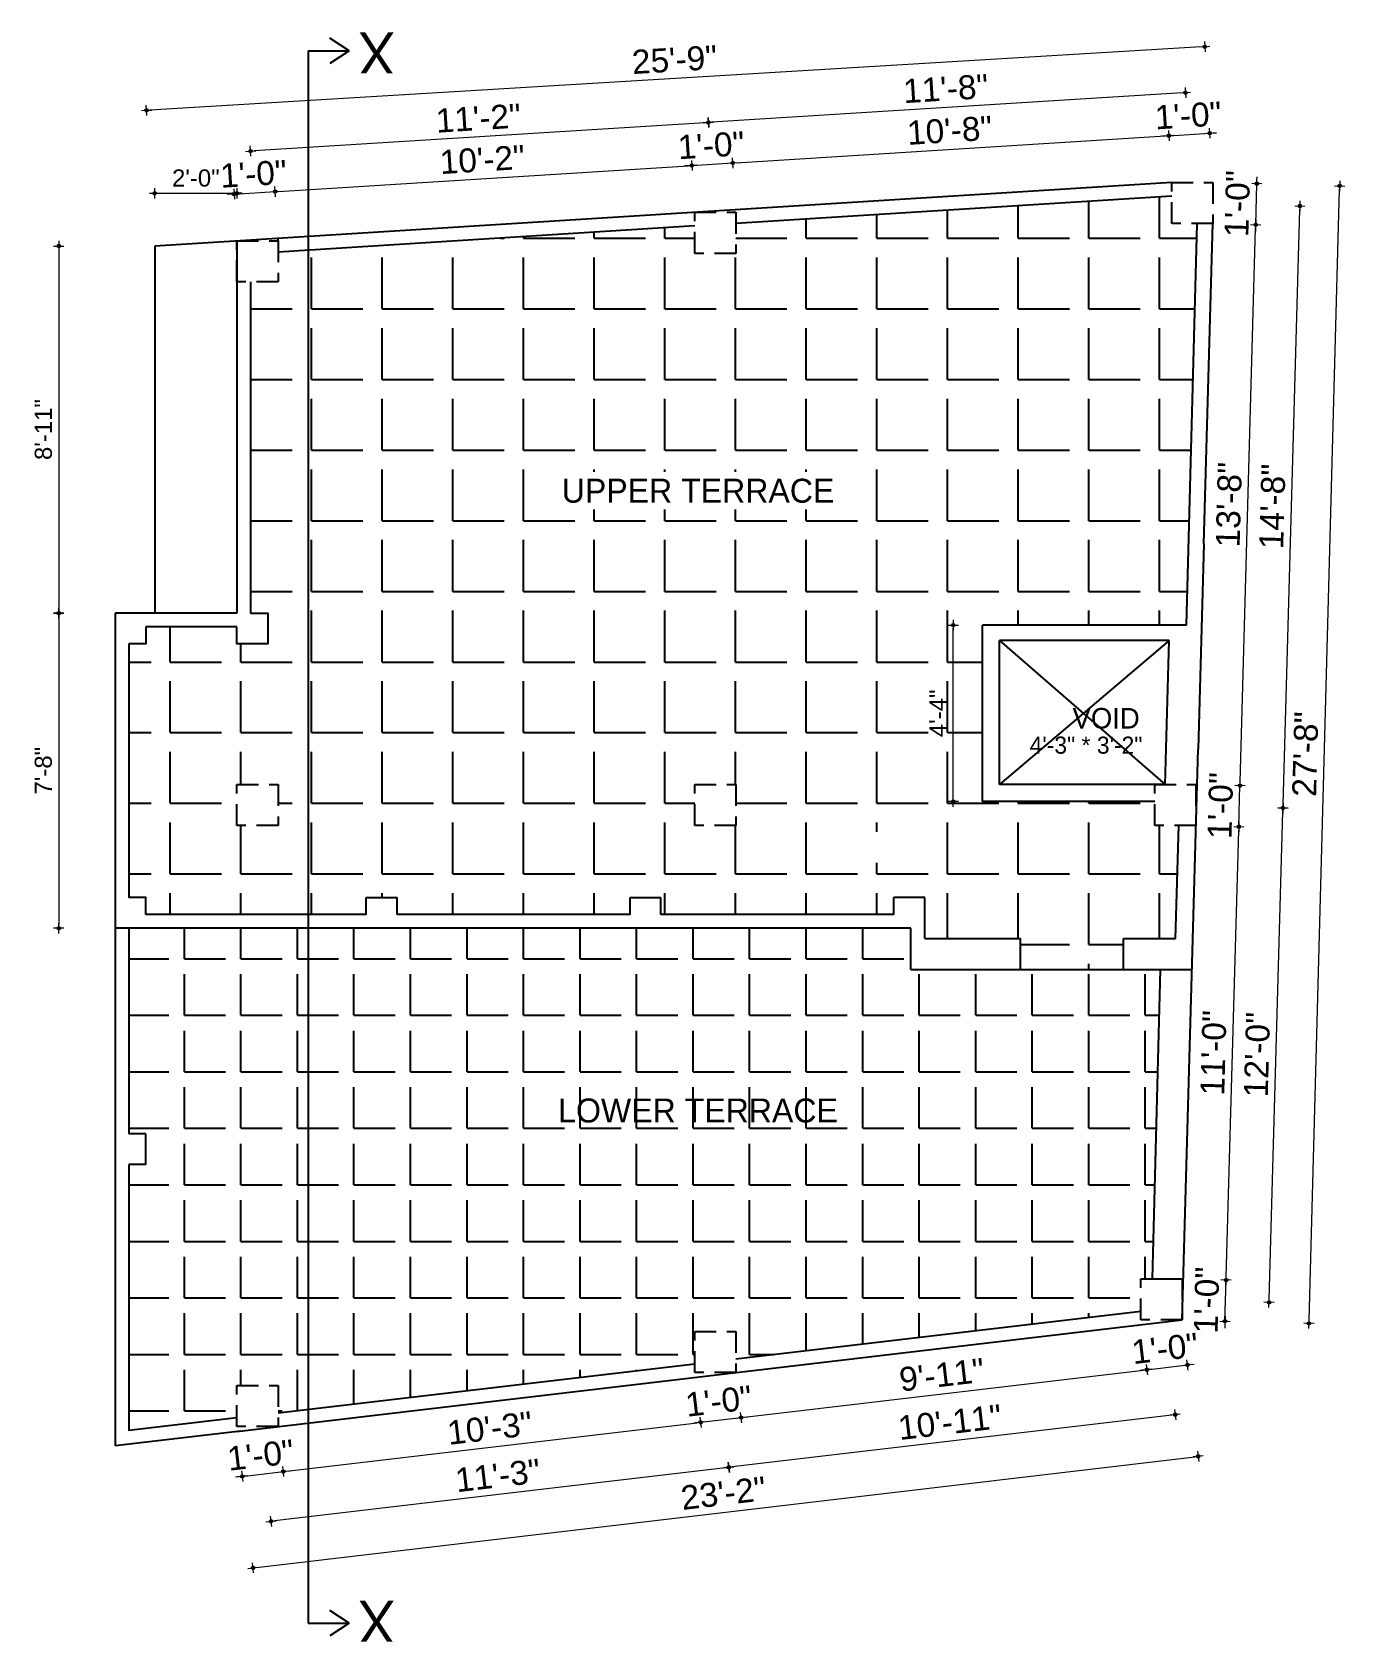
# Model space of a CAD drawing. Header units: inches. Extents: x 10143 to 33197, y -150 to 3760.
# Drawn here: x 23204.1 to 23587.2, y 1467.1 to 1937 of the extents above; entities that cross this region are included whole.
import ezdxf
from ezdxf.enums import TextEntityAlignment as Align

# ---------------------------------------------------------------- set-up
doc = ezdxf.new("R2010")
doc.units = ezdxf.units.IN
doc.header["$LTSCALE"] = 0.5
doc.header["$MEASUREMENT"] = 0
doc.header["$PDMODE"] = 66
doc.linetypes.add('DASHED2', pattern=[0.375, 0.25, -0.125])
for name, color, linetype, lineweight in [('DW TEXT', 92, 'Continuous', 15), ('hatch', 9, 'Continuous', 0), ('Toilet', 7, 'Continuous', 25)]:
    doc.layers.add(name, color=color, linetype=linetype, lineweight=lineweight)
doc.styles.add('CEN', font='GOTHIC.TTF')
doc.styles.get("Standard").update_dxf_attribs({"font": 'arial.ttf'})
doc.dimstyles.new('S8', dxfattribs={"dimtxt": 5, "dimasz": 1, "dimexe": 6, "dimexo": 18, "dimgap": 1.9375, "dimtad": 1, "dimdec": 0, "dimzin": 3, "dimdsep": 46, "dimlunit": 4, "dimtxsty": 'Standard', "dimblk": 'dot 2', "dimcen": 12, "dimse1": 1, "dimse2": 1, "dimclrd": 1, "dimclre": 1, "dimclrt": 256, "dimadec": 0, "dimazin": 0, "dimtfac": 0.75, "dimtdec": 0, "dimtix": 1, "dimtmove": 1, "dimatfit": 3, "dimldrblk": 'DOT', "dimfxl": 1, "dimtolj": 1, "dimtzin": 0, "dimlwd": 9, "dimlwe": 9, "dimarcsym": 0})
pattern_1 = [(0, (0, 0), (0, 20.625), [15, -5.625]), (90, (0, 0), (-20.625, 1e-15), [15, -5.625])]
pattern_2 = [(0, (0, 0), (0, 16.5), [12, -4.5]), (90, (0, 0), (-16.5, 1e-15), [12, -4.5])]

# ---------------------------------------------------------------- blocks, each defined once
blk = doc.blocks.new('dot1')
at = {"layer": 'hatch'}
h = blk.add_hatch(color=256, dxfattribs=at)
edge = h.paths.add_edge_path()
edge.add_arc((0, 0), 1, 0, 360)
for p, q in [((3, 0), (-3, 0)), ((0, 3), (0, -3))]:
    blk.add_line(p, q, dxfattribs=at)
blk.add_circle((0, 0), 1, dxfattribs=at)
blk = doc.blocks.new('dot 2')
at = {"layer": 'hatch', "xscale": 0.5, "yscale": 0.5, "zscale": 0.5}
blk.add_blockref('dot1', (0, 0), dxfattribs=at)
blk = doc.blocks.new('*D1540')
at = {"layer": 'Defpoints', "color": 0, "transparency": 16777216}
for p in [(23263.85, 1528.5), (23275.85, 1529.92), (23277.4, 1516.8)]:
    blk.add_point(p, dxfattribs=at)
at = {"layer": 'Toilet', "color": 1, "lineweight": 9, "transparency": 16777216}
for p, q in [((23264.41, 1515.27), (23263.41, 1515.15)), ((23265.4, 1515.39), (23277.4, 1516.8)), ((23278.39, 1516.92), (23279.38, 1517.04))]:
    blk.add_line(p, q, dxfattribs=at)
for p, rotation in [((23277.4, 1516.8), 186.7273510482261), ((23265.4, 1515.39), 6.727351048226113)]:
    blk.add_blockref('dot 2', p, dxfattribs=dict(at, rotation=rotation))
at = {"layer": 'Toilet', "transparency": 16777216, "insert": (23270.75, 1521.57), "char_height": 7, "attachment_point": 5, "rotation": 6.7274}
blk.add_mtext('\\A1;1\'-0"', dxfattribs=at)
blk = doc.blocks.new('_Dot')
at = {"color": 0, "linetype": 'ByBlock', "lineweight": -2}
blk.add_line((-0.5, 0), (-1, 0), dxfattribs=at)
at = {"color": 0, "linetype": 'ByBlock', "const_width": 0.5}
blk.add_lwpolyline([(-0.25, 0, 1), (0.25, 0, 1)], format="xyb", close=True, dxfattribs=at)
blk = doc.blocks.new('*D1541')
at = {"layer": 'Defpoints', "color": 0, "transparency": 16777216}
for p in [(23397.47, 1545.68), (23275.85, 1529.92), (23399.19, 1531.17)]:
    blk.add_point(p, dxfattribs=at)
at = {"layer": 'Toilet', "color": 1, "lineweight": 9, "transparency": 16777216}
blk.add_line((23278.39, 1516.92), (23398.19, 1531.05), dxfattribs=at)
for p, rotation in [((23399.19, 1531.17), 6.727351048253669), ((23277.4, 1516.8), 186.7273510482536)]:
    blk.add_blockref('dot 2', p, dxfattribs=dict(at, rotation=rotation))
at = {"layer": 'Toilet', "transparency": 16777216, "insert": (23337.65, 1529.46), "char_height": 7, "attachment_point": 5, "rotation": 6.7274}
blk.add_mtext('\\A1;10\'-3"', dxfattribs=at)
blk = doc.blocks.new('*D1542')
at = {"layer": 'Defpoints', "color": 0, "transparency": 16777216}
for p in [(23397.47, 1545.68), (23409.47, 1545.68), (23411.02, 1532.56)]:
    blk.add_point(p, dxfattribs=at)
at = {"layer": 'Toilet', "color": 1, "lineweight": 9, "transparency": 16777216}
for p, q in [((23399.19, 1531.17), (23411.02, 1532.56)), ((23412.01, 1532.68), (23413.01, 1532.8)), ((23398.19, 1531.05), (23397.2, 1530.93))]:
    blk.add_line(p, q, dxfattribs=at)
for p, rotation in [((23399.19, 1531.17), 6.727351048253691), ((23411.02, 1532.56), 186.7273510482536)]:
    blk.add_blockref('dot 2', p, dxfattribs=dict(at, rotation=rotation))
at = {"layer": 'Toilet', "transparency": 16777216, "insert": (23404.46, 1537.34), "char_height": 7, "attachment_point": 5, "rotation": 6.7274}
blk.add_mtext('\\A1;1\'-0"', dxfattribs=at)
blk = doc.blocks.new('*D1543')
at = {"layer": 'Defpoints', "color": 0, "transparency": 16777216}
for p in [(23527.75, 1561.05), (23529.46, 1546.54), (23409.47, 1545.68)]:
    blk.add_point(p, dxfattribs=at)
at = {"layer": 'Toilet', "color": 1, "lineweight": 9, "transparency": 16777216}
blk.add_line((23412.01, 1532.68), (23528.47, 1546.42), dxfattribs=at)
for p, rotation in [((23529.46, 1546.54), 6.727351048253669), ((23411.02, 1532.56), 186.7273510482536)]:
    blk.add_blockref('dot 2', p, dxfattribs=dict(at, rotation=rotation))
at = {"layer": 'Toilet', "transparency": 16777216, "insert": (23469.6, 1545.02), "char_height": 7, "attachment_point": 5, "rotation": 6.7274}
blk.add_mtext('\\A1;9\'-11"', dxfattribs=at)
blk = doc.blocks.new('*D1544')
at = {"layer": 'Defpoints', "color": 0, "transparency": 16777216}
for p in [(23527.75, 1561.05), (23539.75, 1561.05), (23541.3, 1547.93)]:
    blk.add_point(p, dxfattribs=at)
at = {"layer": 'Toilet', "color": 1, "lineweight": 9, "transparency": 16777216}
for p, q in [((23528.47, 1546.42), (23527.48, 1546.3)), ((23529.46, 1546.54), (23541.3, 1547.93)), ((23542.29, 1548.05), (23543.29, 1548.17))]:
    blk.add_line(p, q, dxfattribs=at)
for p, rotation in [((23529.46, 1546.54), 6.727351048253691), ((23541.3, 1547.93), 186.7273510482536)]:
    blk.add_blockref('dot 2', p, dxfattribs=dict(at, rotation=rotation))
at = {"layer": 'Toilet', "transparency": 16777216, "insert": (23534.74, 1552.71), "char_height": 7, "attachment_point": 5, "rotation": 6.7274}
blk.add_mtext('\\A1;1\'-0"', dxfattribs=at)
blk = doc.blocks.new('*D1545')
at = {"layer": 'Defpoints', "color": 0, "transparency": 16777216}
for p in [(23533.75, 1567.05), (23403.47, 1551.68), (23407.44, 1518.04)]:
    blk.add_point(p, dxfattribs=at)
at = {"layer": 'Toilet', "color": 1, "lineweight": 9, "transparency": 16777216}
blk.add_line((23536.73, 1533.29), (23408.44, 1518.15), dxfattribs=at)
for p, rotation in [((23537.72, 1533.4), 6.727351048225874), ((23407.44, 1518.04), 186.7273510482259)]:
    blk.add_blockref('dot 2', p, dxfattribs=dict(at, rotation=rotation))
at = {"layer": 'Toilet', "transparency": 16777216, "insert": (23471.94, 1531.19), "char_height": 7, "attachment_point": 5, "rotation": 6.7274}
blk.add_mtext('\\A1;10\'-11"', dxfattribs=at)
blk = doc.blocks.new('*D1546')
at = {"layer": 'Defpoints', "color": 0, "transparency": 16777216}
for p in [(23403.47, 1551.68), (23269.85, 1535.92), (23273.82, 1502.27)]:
    blk.add_point(p, dxfattribs=at)
at = {"layer": 'Toilet', "color": 1, "lineweight": 9, "transparency": 16777216}
blk.add_line((23406.45, 1517.92), (23274.81, 1502.39), dxfattribs=at)
for p, rotation in [((23407.44, 1518.04), 6.727351048253691), ((23273.82, 1502.27), 186.7273510482537)]:
    blk.add_blockref('dot 2', p, dxfattribs=dict(at, rotation=rotation))
at = {"layer": 'Toilet', "transparency": 16777216, "insert": (23339.99, 1515.63), "char_height": 7, "attachment_point": 5, "rotation": 6.7274}
blk.add_mtext('\\A1;11\'-3"', dxfattribs=at)
blk = doc.blocks.new('*D1547')
at = {"layer": 'Defpoints', "color": 0, "transparency": 16777216}
for p in [(23539.75, 1561.05), (23263.85, 1528.5), (23544.45, 1521.25)]:
    blk.add_point(p, dxfattribs=at)
at = {"layer": 'Toilet', "color": 1, "lineweight": 9, "transparency": 16777216}
blk.add_line((23269.54, 1488.82), (23543.45, 1521.13), dxfattribs=at)
for p, rotation in [((23544.45, 1521.25), 6.727351048225743), ((23268.55, 1488.7), 186.7273510482257)]:
    blk.add_blockref('dot 2', p, dxfattribs=dict(at, rotation=rotation))
at = {"layer": 'Toilet', "transparency": 16777216, "insert": (23405.85, 1510.45), "char_height": 7, "attachment_point": 5, "rotation": 6.7274}
blk.add_mtext('\\A1;23\'-2"', dxfattribs=at)
blk = doc.blocks.new('*D1548')
at = {"layer": 'Defpoints', "color": 0, "transparency": 16777216}
for p in [(23537.8, 1711.41), (23569.18, 1710.53), (23533.75, 1567.05)]:
    blk.add_point(p, dxfattribs=at)
at = {"layer": 'Toilet', "color": 1, "lineweight": 9, "transparency": 16777216}
blk.add_line((23565.16, 1567.17), (23569.15, 1709.53), dxfattribs=at)
for p, rotation in [((23569.18, 1710.53), 88.39404783827474), ((23565.13, 1566.17), 268.3940478382747)]:
    blk.add_blockref('dot 2', p, dxfattribs=dict(at, rotation=rotation))
at = {"layer": 'Toilet', "transparency": 16777216, "insert": (23561.65, 1638.5), "char_height": 7, "attachment_point": 5, "rotation": 88.394}
blk.add_mtext('\\A1;12\'-0"', dxfattribs=at)
blk = doc.blocks.new('*D1549')
at = {"layer": 'Defpoints', "color": 0, "transparency": 16777216}
for p in [(23542.73, 1887.14), (23574.11, 1886.26), (23537.8, 1711.41)]:
    blk.add_point(p, dxfattribs=at)
at = {"layer": 'Toilet', "color": 1, "lineweight": 9, "transparency": 16777216}
blk.add_line((23569.21, 1711.53), (23574.08, 1885.26), dxfattribs=at)
for p, rotation in [((23574.11, 1886.26), 88.3940478382136), ((23569.18, 1710.53), 268.3940478382136)]:
    blk.add_blockref('dot 2', p, dxfattribs=dict(at, rotation=rotation))
at = {"layer": 'Toilet', "transparency": 16777216, "insert": (23566.14, 1798.55), "char_height": 7, "attachment_point": 5, "rotation": 88.394}
blk.add_mtext('\\A1;14\'-8"', dxfattribs=at)
blk = doc.blocks.new('*D1539')
at = {"layer": 'Defpoints', "color": 0, "transparency": 16777216}
for p in [(23540.09, 1573.05), (23552.6, 1572.69), (23539.75, 1561.05)]:
    blk.add_point(p, dxfattribs=at)
at = {"layer": 'Toilet', "color": 1, "lineweight": 9, "transparency": 16777216}
for p, q in [((23552.63, 1573.69), (23552.65, 1574.69)), ((23552.26, 1560.69), (23552.6, 1572.69)), ((23552.23, 1559.69), (23552.21, 1558.7))]:
    blk.add_line(p, q, dxfattribs=at)
for p, rotation in [((23552.6, 1572.69), 268.3940478382726), ((23552.26, 1560.69), 88.39404783827257)]:
    blk.add_blockref('dot 2', p, dxfattribs=dict(at, rotation=rotation))
at = {"layer": 'Toilet', "transparency": 16777216, "insert": (23546.92, 1566.85), "char_height": 7, "attachment_point": 5, "rotation": 88.394}
blk.add_mtext('\\A1;1\'-0"', dxfattribs=at)
blk = doc.blocks.new('*D1550')
at = {"layer": 'Defpoints', "color": 0, "transparency": 16777216}
for p in [(23543.8, 1705.41), (23556.31, 1705.06), (23540.09, 1573.05)]:
    blk.add_point(p, dxfattribs=at)
at = {"layer": 'Toilet', "color": 1, "lineweight": 9, "transparency": 16777216}
blk.add_line((23552.63, 1573.69), (23556.28, 1704.06), dxfattribs=at)
for p, rotation in [((23556.31, 1705.06), 88.3940478382136), ((23552.6, 1572.69), 268.3940478382136)]:
    blk.add_blockref('dot 2', p, dxfattribs=dict(at, rotation=rotation))
at = {"layer": 'Toilet', "transparency": 16777216, "insert": (23548.94, 1639.03), "char_height": 7, "attachment_point": 5, "rotation": 88.394}
blk.add_mtext('\\A1;11\'-0"', dxfattribs=at)
blk = doc.blocks.new('*D1551')
at = {"layer": 'Defpoints', "color": 0, "transparency": 16777216}
for p in [(23543.8, 1717.41), (23556.65, 1717.05), (23543.8, 1705.41)]:
    blk.add_point(p, dxfattribs=at)
at = {"layer": 'Toilet', "color": 1, "lineweight": 9, "transparency": 16777216}
for p, q in [((23556.31, 1705.06), (23556.65, 1717.05)), ((23556.67, 1718.05), (23556.7, 1719.05)), ((23556.28, 1704.06), (23556.25, 1703.06))]:
    blk.add_line(p, q, dxfattribs=at)
for p, rotation in [((23556.65, 1717.05), 268.3940478382136), ((23556.31, 1705.06), 88.39404783821358)]:
    blk.add_blockref('dot 2', p, dxfattribs=dict(at, rotation=rotation))
at = {"layer": 'Toilet', "transparency": 16777216, "insert": (23550.97, 1711.21), "char_height": 7, "attachment_point": 5, "rotation": 88.394}
blk.add_mtext('\\A1;1\'-0"', dxfattribs=at)
blk = doc.blocks.new('*D1552')
at = {"layer": 'Defpoints', "color": 0, "transparency": 16777216}
for p in [(23548.73, 1881.14), (23561.24, 1880.79), (23543.8, 1717.41)]:
    blk.add_point(p, dxfattribs=at)
at = {"layer": 'Toilet', "color": 1, "lineweight": 9, "transparency": 16777216}
blk.add_line((23556.67, 1718.05), (23561.21, 1879.79), dxfattribs=at)
for p, rotation in [((23561.24, 1880.79), 88.3940478382136), ((23556.65, 1717.05), 268.3940478382136)]:
    blk.add_blockref('dot 2', p, dxfattribs=dict(at, rotation=rotation))
at = {"layer": 'Toilet', "transparency": 16777216, "insert": (23553.43, 1799.07), "char_height": 7, "attachment_point": 5, "rotation": 88.394}
blk.add_mtext('\\A1;13\'-8"', dxfattribs=at)
blk = doc.blocks.new('*D1553')
at = {"layer": 'Defpoints', "color": 0, "transparency": 16777216}
for p in [(23548.73, 1893.14), (23561.57, 1892.78), (23548.73, 1881.14)]:
    blk.add_point(p, dxfattribs=at)
at = {"layer": 'Toilet', "color": 1, "lineweight": 9, "transparency": 16777216}
for p, q in [((23561.6, 1893.78), (23561.63, 1894.78)), ((23561.24, 1880.79), (23561.57, 1892.78)), ((23561.21, 1879.79), (23561.18, 1878.79))]:
    blk.add_line(p, q, dxfattribs=at)
for p, rotation in [((23561.57, 1892.78), 268.3940478382136), ((23561.24, 1880.79), 88.39404783821358)]:
    blk.add_blockref('dot 2', p, dxfattribs=dict(at, rotation=rotation))
at = {"layer": 'Toilet', "transparency": 16777216, "insert": (23555.89, 1886.94), "char_height": 7, "attachment_point": 5, "rotation": 88.394}
blk.add_mtext('\\A1;1\'-0"', dxfattribs=at)
blk = doc.blocks.new('*D1554')
at = {"layer": 'Defpoints', "color": 0, "transparency": 16777216}
for p in [(23548.73, 1893.14), (23585.74, 1892.14), (23539.75, 1561.05)]:
    blk.add_point(p, dxfattribs=at)
at = {"layer": 'Toilet', "color": 1, "lineweight": 9, "transparency": 16777216}
blk.add_line((23576.8, 1561.04), (23585.72, 1891.14), dxfattribs=at)
for p, rotation in [((23585.74, 1892.14), 88.45204859075596), ((23576.77, 1560.04), 268.452048590756)]:
    blk.add_blockref('dot 2', p, dxfattribs=dict(at, rotation=rotation))
at = {"layer": 'Toilet', "transparency": 16777216, "insert": (23575.75, 1726.24), "char_height": 7, "attachment_point": 5, "rotation": 88.452}
blk.add_mtext('\\A1;27\'-8"', dxfattribs=at)
blk = doc.blocks.new('*D1555')
at = {"layer": 'Defpoints', "color": 0, "transparency": 16777216}
for p in [(23275, 1890.49), (23263.85, 1876.09), (23275.85, 1876.84)]:
    blk.add_point(p, dxfattribs=at)
at = {"layer": 'Toilet', "color": 1, "lineweight": 9, "transparency": 16777216}
for p, q in [((23262, 1889.68), (23261, 1889.62)), ((23263, 1889.74), (23275, 1890.49)), ((23276, 1890.55), (23276.99, 1890.61))]:
    blk.add_line(p, q, dxfattribs=at)
for p, rotation in [((23263, 1889.74), 3.575827605927389), ((23275, 1890.49), 183.5758276059273)]:
    blk.add_blockref('dot 2', p, dxfattribs=dict(at, rotation=rotation))
at = {"layer": 'Toilet', "transparency": 16777216, "insert": (23268.66, 1895.62), "char_height": 7, "attachment_point": 5, "rotation": 3.5758}
blk.add_mtext('\\A1;1\'-0"', dxfattribs=at)
blk = doc.blocks.new('*D1556')
at = {"layer": 'Defpoints', "color": 0, "transparency": 16777216}
for p in [(23396.62, 1898.09), (23397.47, 1884.44), (23275.85, 1876.84)]:
    blk.add_point(p, dxfattribs=at)
at = {"layer": 'Toilet', "color": 1, "lineweight": 9, "transparency": 16777216}
blk.add_line((23276, 1890.55), (23395.62, 1898.03), dxfattribs=at)
for p, rotation in [((23396.62, 1898.09), 3.575827605925685), ((23275, 1890.49), 183.5758276059257)]:
    blk.add_blockref('dot 2', p, dxfattribs=dict(at, rotation=rotation))
at = {"layer": 'Toilet', "transparency": 16777216, "insert": (23335.47, 1899.79), "char_height": 7, "attachment_point": 5, "rotation": 3.5758}
blk.add_mtext('\\A1;10\'-2"', dxfattribs=at)
blk = doc.blocks.new('*D1557')
at = {"layer": 'Defpoints', "color": 0, "transparency": 16777216}
for p in [(23408.57, 1898.84), (23397.47, 1884.44), (23409.47, 1884.44)]:
    blk.add_point(p, dxfattribs=at)
at = {"layer": 'Toilet', "color": 1, "lineweight": 9, "transparency": 16777216}
for p, q in [((23396.62, 1898.09), (23408.57, 1898.84)), ((23409.57, 1898.9), (23410.57, 1898.96)), ((23395.62, 1898.03), (23394.62, 1897.97))]:
    blk.add_line(p, q, dxfattribs=at)
for p, rotation in [((23396.62, 1898.09), 3.57582760592571), ((23408.57, 1898.84), 183.5758276059257)]:
    blk.add_blockref('dot 2', p, dxfattribs=dict(at, rotation=rotation))
at = {"layer": 'Toilet', "transparency": 16777216, "insert": (23402.25, 1903.96), "char_height": 7, "attachment_point": 5, "rotation": 3.5758}
blk.add_mtext('\\A1;1\'-0"', dxfattribs=at)
blk = doc.blocks.new('*D1558')
at = {"layer": 'Defpoints', "color": 0, "transparency": 16777216}
for p in [(23535.87, 1906.79), (23536.73, 1893.14), (23409.47, 1884.44)]:
    blk.add_point(p, dxfattribs=at)
at = {"layer": 'Toilet', "color": 1, "lineweight": 9, "transparency": 16777216}
blk.add_line((23409.57, 1898.9), (23534.88, 1906.73), dxfattribs=at)
for p, rotation in [((23535.87, 1906.79), 3.575827605925685), ((23408.57, 1898.84), 183.5758276059257)]:
    blk.add_blockref('dot 2', p, dxfattribs=dict(at, rotation=rotation))
at = {"layer": 'Toilet', "transparency": 16777216, "insert": (23471.88, 1908.32), "char_height": 7, "attachment_point": 5, "rotation": 3.5758}
blk.add_mtext('\\A1;10\'-8"', dxfattribs=at)
blk = doc.blocks.new('*D1559')
at = {"layer": 'Defpoints', "color": 0, "transparency": 16777216}
for p in [(23547.83, 1907.54), (23536.73, 1893.14), (23548.73, 1893.14)]:
    blk.add_point(p, dxfattribs=at)
at = {"layer": 'Toilet', "color": 1, "lineweight": 9, "transparency": 16777216}
for p, q in [((23534.88, 1906.73), (23533.88, 1906.67)), ((23535.87, 1906.79), (23547.83, 1907.54)), ((23548.83, 1907.6), (23549.82, 1907.66))]:
    blk.add_line(p, q, dxfattribs=at)
for p, rotation in [((23535.87, 1906.79), 3.57582760592571), ((23547.83, 1907.54), 183.5758276059257)]:
    blk.add_blockref('dot 2', p, dxfattribs=dict(at, rotation=rotation))
at = {"layer": 'Toilet', "transparency": 16777216, "insert": (23541.51, 1912.67), "char_height": 7, "attachment_point": 5, "rotation": 3.5758}
blk.add_mtext('\\A1;1\'-0"', dxfattribs=at)
blk = doc.blocks.new('*D1560')
at = {"layer": 'Defpoints', "color": 0, "transparency": 16777216}
for p in [(23401.46, 1910.65), (23542.73, 1887.14), (23403.47, 1878.44)]:
    blk.add_point(p, dxfattribs=at)
at = {"layer": 'Toilet', "color": 1, "lineweight": 9, "transparency": 16777216}
blk.add_line((23539.72, 1919.29), (23402.46, 1910.71), dxfattribs=at)
for p, rotation in [((23540.71, 1919.35), 3.575843646370442), ((23401.46, 1910.65), 183.5758436463704)]:
    blk.add_blockref('dot 2', p, dxfattribs=dict(at, rotation=rotation))
at = {"layer": 'Toilet', "transparency": 16777216, "insert": (23470.74, 1920.5), "char_height": 7, "attachment_point": 5, "rotation": 3.5758}
blk.add_mtext('\\A1;11\'-8"', dxfattribs=at)
blk = doc.blocks.new('*D1561')
at = {"layer": 'Defpoints', "color": 0, "transparency": 16777216}
for p in [(23267.84, 1902.3), (23403.47, 1878.44), (23269.85, 1870.09)]:
    blk.add_point(p, dxfattribs=at)
at = {"layer": 'Toilet', "color": 1, "lineweight": 9, "transparency": 16777216}
blk.add_line((23400.46, 1910.59), (23268.84, 1902.36), dxfattribs=at)
for p, rotation in [((23401.46, 1910.65), 3.575843646351018), ((23267.84, 1902.3), 183.5758436463511)]:
    blk.add_blockref('dot 2', p, dxfattribs=dict(at, rotation=rotation))
at = {"layer": 'Toilet', "transparency": 16777216, "insert": (23334.31, 1911.92), "char_height": 7, "attachment_point": 5, "rotation": 3.5758}
blk.add_mtext('\\A1;11\'-2"', dxfattribs=at)
blk = doc.blocks.new('*D1562')
at = {"layer": 'Defpoints', "color": 0, "transparency": 16777216}
for p in [(23237.47, 1914.2), (23548.73, 1893.14), (23239.85, 1874.59)]:
    blk.add_point(p, dxfattribs=at)
at = {"layer": 'Toilet', "color": 1, "lineweight": 9, "transparency": 16777216}
blk.add_line((23545.35, 1932.69), (23238.47, 1914.26), dxfattribs=at)
for p, rotation in [((23546.35, 1932.75), 3.437251263193426), ((23237.47, 1914.2), 183.4372512631934)]:
    blk.add_blockref('dot 2', p, dxfattribs=dict(at, rotation=rotation))
at = {"layer": 'Toilet', "transparency": 16777216, "insert": (23391.58, 1928.97), "char_height": 7, "attachment_point": 5, "rotation": 3.4373}
blk.add_mtext('\\A1;25\'-9"', dxfattribs=at)
blk = doc.blocks.new('*D1563')
at = {"layer": 'Defpoints', "color": 0, "transparency": 16777216}
for p in [(23228.29, 1767.41), (23211.85, 1675.41), (23228.29, 1675.41)]:
    blk.add_point(p, dxfattribs=at)
at = {"layer": 'Toilet', "color": 1, "lineweight": 9, "transparency": 16777216}
blk.add_line((23211.85, 1766.41), (23211.85, 1676.41), dxfattribs=at)
for p, rotation in [((23211.85, 1767.41), 90), ((23211.85, 1675.41), 270)]:
    blk.add_blockref('dot 2', p, dxfattribs=dict(at, rotation=rotation))
at = {"layer": 'Toilet', "transparency": 16777216, "insert": (23207.36, 1721.41), "char_height": 5, "attachment_point": 5, "rotation": 90}
blk.add_mtext('\\A1;7\'-8"', dxfattribs=at)
blk = doc.blocks.new('*D1564')
at = {"layer": 'Defpoints', "color": 0, "transparency": 16777216}
for p in [(23239.85, 1874.59), (23211.85, 1767.41), (23237.29, 1767.41)]:
    blk.add_point(p, dxfattribs=at)
at = {"layer": 'Toilet', "color": 1, "lineweight": 9, "transparency": 16777216}
blk.add_line((23211.85, 1873.59), (23211.85, 1768.41), dxfattribs=at)
for p, rotation in [((23211.85, 1874.59), 90), ((23211.85, 1767.41), 270)]:
    blk.add_blockref('dot 2', p, dxfattribs=dict(at, rotation=rotation))
at = {"layer": 'Toilet', "transparency": 16777216, "insert": (23207.36, 1821), "char_height": 5, "attachment_point": 5, "rotation": 90}
blk.add_mtext('\\A1;8\'-11"', dxfattribs=at)

msp = doc.modelspace()

# ---------------------------------------------------------------- hatches: boundary and pattern name
at = {"layer": 'Toilet'}
h = msp.add_hatch(dxfattribs=at)
h.set_pattern_fill('ANGLE', color=256, scale=75)
h.set_pattern_definition(pattern_1)
h.paths.add_polyline_path([(23481.47, 1763.91), (23541.06, 1763.91), (23544.12, 1881.14), (23536.73, 1881.14), (23536.73, 1889.13), (23409.47, 1881.18), (23409.47, 1872.44), (23397.47, 1872.44), (23397.47, 1880.43), (23284.61, 1873.38), (23284.61, 1679.41), (23301.61, 1679.41), (23301.61, 1684.41), (23310.61, 1684.41), (23310.61, 1679.41), (23378.61, 1679.41), (23378.61, 1684.41), (23387.61, 1684.41), (23387.61, 1679.41), (23455.61, 1679.41), (23455.61, 1684.41), (23464.61, 1684.41), (23464.61, 1672.41), (23492.61, 1672.41), (23492.61, 1663.41), (23522.61, 1663.41), (23522.61, 1672.41), (23537.87, 1672.41), (23538.8, 1705.41), (23531.8, 1705.41), (23531.8, 1712.41), (23481.47, 1712.41)])
h.paths.add_polyline_path([(23397.47, 1717.41), (23409.47, 1717.41), (23409.47, 1705.41), (23397.47, 1705.41)], flags=16)
h.paths.add_polyline_path([(23359.95, 1797.64), (23436.95, 1797.64), (23436.95, 1808.67), (23359.95, 1808.67)], flags=16)
h.paths.add_polyline_path([(23438.81, 1694.55), (23454.46, 1694.55), (23454.46, 1703.55), (23438.81, 1703.55)], flags=16)
h = msp.add_hatch(dxfattribs=at)
h.set_pattern_fill('ANGLE', color=256, scale=75)
h.set_pattern_definition(pattern_1)
h.paths.add_polyline_path([(23284.61, 1873.38), (23275.85, 1872.83), (23275.85, 1864.09), (23267.85, 1864.09), (23267.85, 1767.41), (23272.85, 1767.41), (23272.85, 1758.41), (23263.85, 1758.41), (23263.85, 1763.41), (23237.29, 1763.41), (23237.29, 1758.41), (23232.29, 1758.41), (23232.29, 1684.41), (23237.29, 1684.41), (23237.29, 1679.41), (23284.61, 1679.41)])
h.paths.add_polyline_path([(23263.85, 1717.41), (23275.85, 1717.41), (23275.85, 1705.41), (23263.85, 1705.41)], flags=16)
h = msp.add_hatch(dxfattribs=at)
h.set_pattern_fill('ANGLE', color=256, scale=60)
h.set_pattern_definition(pattern_2)
h.paths.add_polyline_path([(23284.61, 1675.41), (23232.29, 1675.41), (23232.29, 1615.41), (23237.29, 1615.41), (23237.29, 1606.41), (23232.29, 1606.41), (23232.29, 1528.81), (23263.85, 1532.5), (23263.85, 1541.92), (23275.85, 1541.92), (23275.85, 1533.94), (23284.61, 1534.98)])
h = msp.add_hatch(dxfattribs=at)
h.set_pattern_fill('ANGLE', color=256, scale=60)
h.set_pattern_definition(pattern_2)
h.paths.add_polyline_path([(23397.47, 1548.29), (23397.47, 1557.68), (23409.47, 1557.68), (23409.47, 1549.71), (23527.75, 1563.66), (23527.75, 1573.05), (23531.08, 1573.05), (23533.44, 1663.41), (23460.61, 1663.41), (23460.61, 1675.41), (23284.61, 1675.41), (23284.61, 1534.98)])
h.paths.add_polyline_path([(23357.75, 1616.69), (23439.15, 1616.69), (23439.15, 1627.72), (23357.75, 1627.72)], flags=24)

# ---------------------------------------------------------------- linework, layer by layer
for p, q in [((23284.61, 1931.58), (23284.61, 1472.54)), ((23284.61, 1931.58), (23296.61, 1931.58)), ((23296.61, 1931.58), (23290.93, 1935.28)), ((23296.61, 1931.58), (23290.93, 1927.88)), ((23536.73, 1893.14), (23239.85, 1874.59)), ((23536.73, 1889.13), (23409.47, 1881.18)), ((23397.47, 1880.43), (23275.85, 1872.83)), ((23541.06, 1763.91), (23544.12, 1881.01)), ((23546.11, 1787.68), (23548.73, 1881.14)), ((23263.85, 1876.09), (23263.85, 1767.41)), ((23275.85, 1876.09), (23275.85, 1876.84)), ((23239.85, 1874.59), (23239.85, 1767.41)), ((23267.85, 1864.09), (23267.85, 1767.41)), ((23546.11, 1787.68), (23544.42, 1727.68)), ((23228.29, 1767.41), (23228.29, 1524.31)), ((23263.85, 1767.41), (23228.29, 1767.41)), ((23263.85, 1763.41), (23237.29, 1763.41)), ((23541.06, 1763.91), (23481.47, 1763.91)), ((23481.47, 1712.41), (23481.47, 1763.91)), ((23232.29, 1758.41), (23232.29, 1684.41)), ((23535.94, 1759.41), (23486.47, 1759.41)), ((23486.47, 1759.41), (23534.84, 1717.41)), ((23486.47, 1717.41), (23486.47, 1759.41)), ((23535.94, 1759.4), (23486.47, 1717.41)), ((23534.84, 1717.41), (23535.94, 1759.41)), ((23539.75, 1561.05), (23544.42, 1727.68)), ((23534.84, 1717.41), (23486.47, 1717.41)), ((23531.8, 1712.41), (23481.47, 1712.41)), ((23537.87, 1672.41), (23538.8, 1705.41)), ((23301.61, 1679.41), (23301.61, 1684.41)), ((23301.61, 1684.41), (23310.61, 1684.41)), ((23310.61, 1679.41), (23310.61, 1684.41)), ((23378.61, 1679.41), (23378.61, 1684.41)), ((23378.61, 1684.41), (23387.61, 1684.41)), ((23387.61, 1679.41), (23387.61, 1684.41)), ((23464.61, 1684.41), (23455.61, 1684.41)), ((23455.61, 1679.41), (23455.61, 1684.41)), ((23464.61, 1672.41), (23464.61, 1684.41)), ((23301.61, 1679.41), (23237.29, 1679.41)), ((23378.61, 1679.41), (23310.61, 1679.41)), ((23455.61, 1679.41), (23387.61, 1679.41)), ((23460.61, 1675.41), (23228.29, 1675.41)), ((23232.29, 1675.41), (23232.29, 1615.41)), ((23460.61, 1663.41), (23460.61, 1675.41)), ((23464.61, 1672.41), (23492.61, 1672.41)), ((23492.61, 1663.41), (23492.61, 1672.41)), ((23522.61, 1663.41), (23522.61, 1672.41)), ((23522.61, 1672.41), (23537.87, 1672.41)), ((23460.61, 1663.41), (23542.62, 1663.41)), ((23531.08, 1573.05), (23533.44, 1663.41)), ((23237.29, 1615.41), (23232.29, 1615.41)), ((23237.29, 1606.41), (23237.29, 1615.41)), ((23232.29, 1606.41), (23232.29, 1528.81)), ((23237.29, 1606.41), (23232.29, 1606.41)), ((23531.08, 1573.05), (23540.09, 1573.05)), ((23263.85, 1528.5), (23539.75, 1561.05)), ((23409.47, 1549.71), (23527.75, 1563.66)), ((23275.85, 1533.94), (23397.47, 1548.29)), ((23263.85, 1532.53), (23232.29, 1528.81)), ((23264.91, 1528.63), (23228.29, 1524.31)), ((23296.61, 1472.54), (23290.93, 1476.24)), ((23284.61, 1472.54), (23296.61, 1472.54)), ((23296.61, 1472.54), (23290.93, 1468.84))]:
    msp.add_line(p, q, dxfattribs=at)
at = {"layer": 'Toilet', "linetype": 'DASHED2', "ltscale": 50}
for points in [[(23536.73, 1881.14), (23536.73, 1893.14), (23548.73, 1893.14), (23548.73, 1881.14)], [(23397.47, 1872.44), (23397.47, 1884.44), (23409.47, 1884.44), (23409.47, 1872.44)], [(23263.85, 1864.09), (23263.85, 1876.09), (23275.85, 1876.09), (23275.85, 1864.09)], [(23263.85, 1705.41), (23263.85, 1717.41), (23275.85, 1717.41), (23275.85, 1705.41)], [(23397.47, 1705.41), (23397.47, 1717.41), (23409.47, 1717.41), (23409.47, 1705.41)], [(23531.8, 1705.41), (23531.8, 1717.41), (23543.8, 1717.41), (23543.8, 1705.41)], [(23527.75, 1561.05), (23527.75, 1573.05), (23539.75, 1573.05), (23539.75, 1561.05)], [(23397.47, 1545.68), (23397.47, 1557.68), (23409.47, 1557.68), (23409.47, 1545.68)], [(23263.85, 1529.92), (23263.85, 1541.92), (23275.85, 1541.92), (23275.85, 1529.92)]]:
    msp.add_lwpolyline(points, close=True, dxfattribs=at)
at = {"layer": 'Toilet'}
for points in [[(23267.85, 1767.41), (23272.85, 1767.41), (23272.85, 1758.41), (23263.85, 1758.41), (23263.85, 1763.41)], [(23237.29, 1763.41), (23237.29, 1758.41), (23232.29, 1758.41)], [(23237.29, 1679.41), (23237.29, 1684.41), (23232.29, 1684.41)]]:
    msp.add_lwpolyline(points, dxfattribs=at)

# ---------------------------------------------------------------- texts
at = {"layer": 'DW TEXT', "ltscale": 0.13, "style": 'CEN'}
for p in [(23304.65, 1931.01), (23304.65, 1473.1)]:
    msp.add_text('X', height=12, rotation=180, dxfattribs=at).set_placement(p, align=Align.MIDDLE_CENTER)
for s, height, p in [('UPPER TERRACE', 7, (23398.45, 1803.15)), ('VOID', 6, (23517.58, 1736.72)), ('4\'-3" * 3\'-2"', 5, (23511.7, 1728.87)), ('LOWER TERRACE', 7, (23398.45, 1622.21))]:
    msp.add_text(s, height=height, dxfattribs=at).set_placement(p, align=Align.MIDDLE_CENTER)

# ---------------------------------------------------------------- dimensions: what is measured, and where the dimension line sits
at = {"layer": 'Toilet'}
for p1, p2, distance, picture, middle in [((23548.73, 1893.14), (23239.85, 1874.59), -39.68, '*D1562', (23391.58, 1928.97)), ((23542.73, 1887.14), (23403.47, 1878.44), -32.27, '*D1560', (23470.74, 1920.5)), ((23263.85, 1876.09), (23275.85, 1876.84), 13.68, '*D1555', (23268.66, 1895.62)), ((23539.75, 1561.05), (23548.73, 1893.14), -37.03, '*D1554', (23575.75, 1726.24)), ((23533.75, 1567.05), (23537.8, 1711.41), -31.39, '*D1548', (23561.65, 1638.5)), ((23539.75, 1561.05), (23540.09, 1573.05), -12.51, '*D1539', (23546.92, 1566.85)), ((23533.75, 1567.05), (23403.47, 1551.68), 33.88, '*D1545', (23471.94, 1531.19)), ((23263.85, 1528.5), (23539.75, 1561.05), -40.07, '*D1547', (23405.85, 1510.45)), ((23263.85, 1528.5), (23275.85, 1529.92), -13.2, '*D1540', (23270.75, 1521.57))]:
    dim = msp.add_aligned_dim(p1=p1, p2=p2, distance=distance, dimstyle='S8', override={"dimtxt": 7, "dimfxl": 2, "dimfxlon": 1, "dimarcsym": 1}, dxfattribs=at)
    dim.commit()
    dim.dimension.update_dxf_attribs({"geometry": picture, "text_midpoint": middle})
for base, p1, p2, angle, override, picture, middle in [((23267.84, 1902.3), (23403.47, 1878.44), (23269.85, 1870.09), 3.5758, {"dimtxt": 7, "dimfxl": 2, "dimfxlon": 1, "dimarcsym": 1}, '*D1561', (23334.31, 1911.92)), ((23547.83, 1907.54), (23536.73, 1893.14), (23548.73, 1893.14), 183.5758, {"dimtxt": 7, "dimfxl": 2, "dimfxlon": 1, "dimarcsym": 1}, '*D1559', (23541.51, 1912.67)), ((23535.87, 1906.79), (23409.47, 1884.44), (23536.73, 1893.14), 183.5758, {"dimtxt": 7, "dimfxl": 2, "dimfxlon": 1, "dimarcsym": 1}, '*D1558', (23471.88, 1908.32)), ((23408.57, 1898.84), (23397.47, 1884.44), (23409.47, 1884.44), 183.5758, {"dimtxt": 7, "dimfxl": 2, "dimfxlon": 1, "dimarcsym": 1}, '*D1557', (23402.25, 1903.96)), ((23396.62, 1898.09), (23275.85, 1876.84), (23397.47, 1884.44), 183.5758, {"dimtxt": 7, "dimfxl": 2, "dimfxlon": 1, "dimarcsym": 1}, '*D1556', (23335.47, 1899.79)), ((23561.57, 1892.78), (23548.73, 1881.14), (23548.73, 1893.14), 268.394, {"dimtxt": 7, "dimfxl": 2, "dimfxlon": 1, "dimarcsym": 1}, '*D1553', (23555.89, 1886.94)), ((23574.11, 1886.26), (23537.8, 1711.41), (23542.73, 1887.14), 268.394, {"dimtxt": 7, "dimfxl": 2, "dimfxlon": 1, "dimarcsym": 1}, '*D1549', (23566.14, 1798.55)), ((23561.24, 1880.79), (23543.8, 1717.41), (23548.73, 1881.14), 268.394, {"dimtxt": 7, "dimfxl": 2, "dimfxlon": 1, "dimarcsym": 1}, '*D1552', (23553.43, 1799.07)), ((23211.85, 1767.41), (23239.85, 1874.59), (23237.29, 1767.41), 90, {"dimfxl": 2, "dimfxlon": 1, "dimarcsym": 1}, '*D1564', (23207.36, 1821)), ((23211.85, 1675.41), (23228.29, 1767.41), (23228.29, 1675.41), 90, {"dimfxl": 2, "dimfxlon": 1, "dimarcsym": 1}, '*D1563', (23207.36, 1721.41)), ((23556.65, 1717.05), (23543.8, 1705.41), (23543.8, 1717.41), 268.394, {"dimtxt": 7, "dimfxl": 2, "dimfxlon": 1, "dimarcsym": 1}, '*D1551', (23550.97, 1711.21)), ((23556.31, 1705.06), (23540.09, 1573.05), (23543.8, 1705.41), 268.394, {"dimtxt": 7, "dimfxl": 2, "dimfxlon": 1, "dimarcsym": 1}, '*D1550', (23548.94, 1639.03)), ((23529.46, 1546.54), (23409.47, 1545.68), (23527.75, 1561.05), 186.7274, {"dimtxt": 7, "dimfxl": 2, "dimfxlon": 1, "dimarcsym": 1}, '*D1543', (23469.6, 1545.02)), ((23541.3, 1547.93), (23527.75, 1561.05), (23539.75, 1561.05), 186.7274, {"dimtxt": 7, "dimfxl": 2, "dimfxlon": 1, "dimarcsym": 1}, '*D1544', (23534.74, 1552.71)), ((23273.82, 1502.27), (23403.47, 1551.68), (23269.85, 1535.92), 6.7274, {"dimtxt": 7, "dimfxl": 2, "dimfxlon": 1, "dimarcsym": 1}, '*D1546', (23339.99, 1515.63)), ((23399.19, 1531.17), (23275.85, 1529.92), (23397.47, 1545.68), 186.7274, {"dimtxt": 7, "dimfxl": 2, "dimfxlon": 1, "dimarcsym": 1}, '*D1541', (23337.65, 1529.46)), ((23411.02, 1532.56), (23397.47, 1545.68), (23409.47, 1545.68), 186.7274, {"dimtxt": 7, "dimfxl": 2, "dimfxlon": 1, "dimarcsym": 1}, '*D1542', (23404.46, 1537.34))]:
    dim = msp.add_linear_dim(base=base, p1=p1, p2=p2, angle=angle, dimstyle='S8', override=override, dxfattribs=at)
    dim.commit()
    dim.dimension.update_dxf_attribs({"geometry": picture, "text_midpoint": middle})
msp.add_linear_dim(base=(23263.85, 1889.98), p1=(23239.85, 1874.59), p2=(23263.85, 1876.09), dimstyle='S8', override={"dimfxl": 2, "dimfxlon": 1, "dimarcsym": 1}, dxfattribs=at).render()
msp.add_linear_dim(base=(23472.94891755, 1763.90770958), p1=(23481.47386459, 1712.40770958), p2=(23481.47386459, 1763.90770958), angle=90, dimstyle='S8', override={"dimfxl": 2, "dimfxlon": 1, "dimarcsym": 1}, dxfattribs=at).render()

doc.saveas('drawing.dxf')
